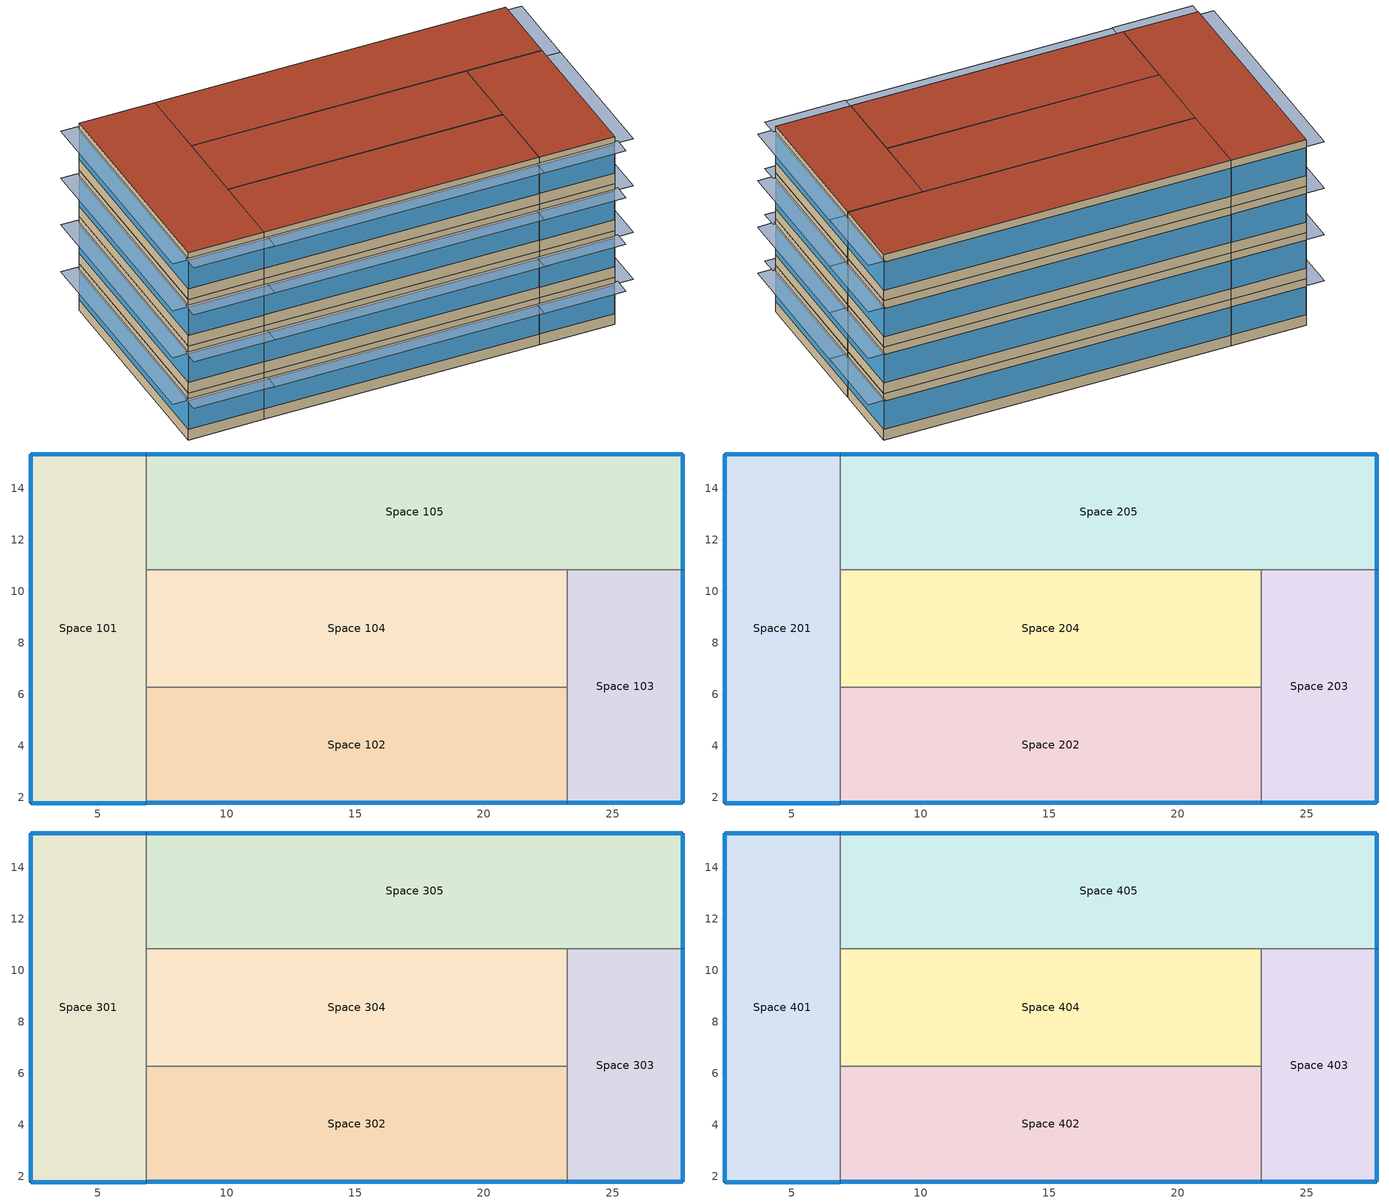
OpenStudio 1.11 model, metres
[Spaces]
Space 101
 floor ground: 6.88,15.34 6.88,1.78 2.38,1.78 2.38,15.34 z0
 wall outside: 6.88,15.34 2.38,15.34 2.38,1.78 6.88,1.78 z0:3.05
 wall to Space 105: 6.88,10.84 6.88,15.34 z0:3.05
 wall to Space 104: 6.88,6.28 6.88,10.84 z0:3.05
 wall to Space 102: 6.88,1.78 6.88,6.28 z0:3.05
 window: 6.86,15.34 2.41,15.34 / 2.41,1.78 6.86,1.78 z0.7:2.55; 2.38,15.31 2.38,1.8 z0.7:2.54
Space 102
 floor ground: 23.23,6.28 23.23,1.78 6.88,1.78 6.88,6.28 z0
 wall outside: 6.88,1.78 23.23,1.78 z0:3.05
 wall to Space 104: 23.23,6.28 6.88,6.28 z0:3.05
 wall to Space 103: 23.23,1.78 23.23,6.28 z0:3.05
 window: 6.91,1.78 23.21,1.78 z0.7:2.53
Space 103
 floor ground: 27.73,10.84 27.73,1.78 23.23,1.78 23.23,10.84 z0
 wall outside: 23.23,1.78 27.73,1.78 27.73,10.84 z0:3.05
 wall to Space 104: 23.23,10.84 23.23,6.28 z0:3.05
 wall to Space 105: 27.73,10.84 23.23,10.84 z0:3.05
 window: 27.73,1.8 27.73,10.81 z0.7:2.54; 23.26,1.78 27.71,1.78 z0.7:2.55
Space 104
 floor ground: 23.23,10.84 23.23,6.28 6.88,6.28 6.88,10.84 z0
 wall to Space 105: 23.23,10.84 6.88,10.84 z0:3.05
Space 105
 floor ground: 27.73,15.34 27.73,10.84 6.88,10.84 6.88,15.34 z0
 wall outside: 27.73,10.84 27.73,15.34 6.88,15.34 z0:3.05
 window: 27.73,10.86 27.73,15.31 z0.7:2.55; 27.71,15.34 6.91,15.34 z0.7:2.53
Space 201
 floor to Space 101: 6.88,15.34 6.88,1.78 2.38,1.78 2.38,15.34 z3.05
 wall outside: 6.88,15.34 2.38,15.34 2.38,1.78 6.88,1.78 z3.05:6.1
 wall to Space 205: 6.88,10.84 6.88,15.34 z3.05:6.1
 wall to Space 204: 6.88,6.28 6.88,10.84 z3.05:6.1
 wall to Space 202: 6.88,1.78 6.88,6.28 z3.05:6.1
 window: 2.41,1.78 6.86,1.78 / 6.86,15.34 2.41,15.34 z3.75:5.6; 2.38,15.31 2.38,1.8 z3.75:5.58
Space 202
 floor to Space 102: 23.23,6.28 23.23,1.78 6.88,1.78 6.88,6.28 z3.05
 wall outside: 6.88,1.78 23.23,1.78 z3.05:6.1
 wall to Space 204: 23.23,6.28 6.88,6.28 z3.05:6.1
 wall to Space 203: 23.23,1.78 23.23,6.28 z3.05:6.1
 window: 6.91,1.78 23.21,1.78 z3.75:5.58
Space 203
 floor to Space 103: 27.73,10.84 27.73,1.78 23.23,1.78 23.23,10.84 z3.05
 wall outside: 23.23,1.78 27.73,1.78 27.73,10.84 z3.05:6.1
 wall to Space 204: 23.23,10.84 23.23,6.28 z3.05:6.1
 wall to Space 205: 27.73,10.84 23.23,10.84 z3.05:6.1
 window: 27.73,1.8 27.73,10.81 z3.75:5.59; 23.26,1.78 27.71,1.78 z3.75:5.6
Space 204
 floor to Space 104: 23.23,10.84 23.23,6.28 6.88,6.28 6.88,10.84 z3.05
 wall to Space 205: 23.23,10.84 6.88,10.84 z3.05:6.1
Space 205
 floor to Space 105: 27.73,15.34 27.73,10.84 6.88,10.84 6.88,15.34 z3.05
 wall outside: 27.73,10.84 27.73,15.34 6.88,15.34 z3.05:6.1
 window: 27.71,15.34 6.91,15.34 z3.75:5.58; 27.73,10.86 27.73,15.31 z3.75:5.6
Space 301
 floor to Space 201: 6.88,15.34 6.88,1.78 2.38,1.78 2.38,15.34 z6.1
 wall outside: 6.88,15.34 2.38,15.34 2.38,1.78 6.88,1.78 z6.1:9.14
 wall to Space 305: 6.88,10.84 6.88,15.34 z6.1:9.14
 wall to Space 304: 6.88,6.28 6.88,10.84 z6.1:9.14
 wall to Space 302: 6.88,1.78 6.88,6.28 z6.1:9.14
 window: 6.86,15.34 2.41,15.34 / 2.41,1.78 6.86,1.78 z6.8:8.65; 2.38,15.31 2.38,1.8 z6.8:8.63
Space 302
 floor to Space 202: 23.23,6.28 23.23,1.78 6.88,1.78 6.88,6.28 z6.1
 wall outside: 6.88,1.78 23.23,1.78 z6.1:9.14
 wall to Space 304: 23.23,6.28 6.88,6.28 z6.1:9.14
 wall to Space 303: 23.23,1.78 23.23,6.28 z6.1:9.14
 window: 6.91,1.78 23.21,1.78 z6.8:8.63
Space 303
 floor to Space 203: 27.73,10.84 27.73,1.78 23.23,1.78 23.23,10.84 z6.1
 wall outside: 23.23,1.78 27.73,1.78 27.73,10.84 z6.1:9.14
 wall to Space 304: 23.23,10.84 23.23,6.28 z6.1:9.14
 wall to Space 305: 27.73,10.84 23.23,10.84 z6.1:9.14
 window: 23.26,1.78 27.71,1.78 z6.8:8.65; 27.73,1.8 27.73,10.81 z6.8:8.64
Space 304
 floor to Space 204: 23.23,10.84 23.23,6.28 6.88,6.28 6.88,10.84 z6.1
 wall to Space 305: 23.23,10.84 6.88,10.84 z6.1:9.14
Space 305
 floor to Space 205: 27.73,15.34 27.73,10.84 6.88,10.84 6.88,15.34 z6.1
 wall outside: 27.73,10.84 27.73,15.34 6.88,15.34 z6.1:9.14
 window: 27.73,10.86 27.73,15.31 z6.8:8.65; 27.71,15.34 6.91,15.34 z6.8:8.63
Space 401
 floor to Space 301: 6.88,15.34 6.88,1.78 2.38,1.78 2.38,15.34 z9.14
 wall outside: 6.88,15.34 2.38,15.34 2.38,1.78 6.88,1.78 z9.14:12.19
 wall to Space 405: 6.88,10.84 6.88,15.34 z9.14:12.19
 wall to Space 404: 6.88,6.28 6.88,10.84 z9.14:12.19
 wall to Space 402: 6.88,1.78 6.88,6.28 z9.14:12.19
 window: 2.41,1.78 6.86,1.78 / 6.86,15.34 2.41,15.34 z9.84:11.69; 2.38,15.31 2.38,1.8 z9.84:11.68
 roof outside: 6.88,1.78 6.88,15.34 2.38,15.34 2.38,1.78 z12.19
Space 402
 floor to Space 302: 23.23,6.28 23.23,1.78 6.88,1.78 6.88,6.28 z9.14
 wall outside: 6.88,1.78 23.23,1.78 z9.14:12.19
 wall to Space 404: 23.23,6.28 6.88,6.28 z9.14:12.19
 wall to Space 403: 23.23,1.78 23.23,6.28 z9.14:12.19
 window: 6.91,1.78 23.21,1.78 z9.84:11.68
 roof outside: 23.23,1.78 23.23,6.28 6.88,6.28 6.88,1.78 z12.19
Space 403
 floor to Space 303: 27.73,10.84 27.73,1.78 23.23,1.78 23.23,10.84 z9.14
 wall outside: 23.23,1.78 27.73,1.78 27.73,10.84 z9.14:12.19
 wall to Space 404: 23.23,10.84 23.23,6.28 z9.14:12.19
 wall to Space 405: 27.73,10.84 23.23,10.84 z9.14:12.19
 window: 27.73,1.8 27.73,10.81 z9.84:11.68; 23.26,1.78 27.71,1.78 z9.84:11.69
 roof outside: 27.73,1.78 27.73,10.84 23.23,10.84 23.23,1.78 z12.19
Space 404
 floor to Space 304: 23.23,10.84 23.23,6.28 6.88,6.28 6.88,10.84 z9.14
 wall to Space 405: 23.23,10.84 6.88,10.84 z9.14:12.19
 roof outside: 23.23,6.28 23.23,10.84 6.88,10.84 6.88,6.28 z12.19
Space 405
 floor to Space 305: 27.73,15.34 27.73,10.84 6.88,10.84 6.88,15.34 z9.14
 wall outside: 27.73,10.84 27.73,15.34 6.88,15.34 z9.14:12.19
 window: 27.71,15.34 6.91,15.34 z9.84:11.68; 27.73,10.86 27.73,15.31 z9.84:11.69
 roof outside: 27.73,10.84 27.73,15.34 6.88,15.34 6.88,10.84 z12.19
shading: 23.39,0.77 23.39,1.78 6.73,1.78 6.73,0.77 z8.81; 27.89,0.76 27.89,1.78 23.07,1.78 23.07,0.76 z11.88; 23.39,0.77 23.39,1.78 6.73,1.78 6.73,0.77 z11.86; 27.89,0.76 27.89,1.78 23.07,1.78 23.07,0.76 z2.73; 2.38,1.62 2.38,15.5 1.37,15.5 1.37,1.62 z8.82; 28.75,1.62 28.75,11 27.73,11 27.73,1.62 z11.87; 7.04,0.76 7.04,1.78 2.22,1.78 2.22,0.76 z5.78; 28.75,1.62 28.75,11 27.73,11 27.73,1.62 z2.72; 2.38,1.62 2.38,15.5 1.37,15.5 1.37,1.62 z11.86; 28.75,10.68 28.75,15.5 27.73,15.5 27.73,10.68 z11.88; 27.89,0.76 27.89,1.78 23.07,1.78 23.07,0.76 z8.83; 28.75,1.62 28.75,11 27.73,11 27.73,1.62 z5.77; 28.75,10.68 28.75,15.5 27.73,15.5 27.73,10.68 z8.83; 28.75,1.62 28.75,11 27.73,11 27.73,1.62 z8.82; 7.04,0.76 7.04,1.78 2.22,1.78 2.22,0.76 z2.73; 23.39,0.77 23.39,1.78 6.73,1.78 6.73,0.77 z5.77; 7.04,0.76 7.04,1.78 2.22,1.78 2.22,0.76 z8.83; 2.38,1.62 2.38,15.5 1.37,15.5 1.37,1.62 z5.77; 23.39,0.77 23.39,1.78 6.73,1.78 6.73,0.77 z2.72; 27.89,0.76 27.89,1.78 23.07,1.78 23.07,0.76 z5.78; 28.75,10.68 28.75,15.5 27.73,15.5 27.73,10.68 z2.73; 28.75,10.68 28.75,15.5 27.73,15.5 27.73,10.68 z5.78; 2.38,1.62 2.38,15.5 1.37,15.5 1.37,1.62 z2.72; 7.04,0.76 7.04,1.78 2.22,1.78 2.22,0.76 z11.88
[Building]
Building 1: Space Type=189.1-2009 - Office - OpenOffice - CZ4-8; Default Construction Set=189.1-2009 - CZ5 - Office
[Site]
Site 1
[ClimateZones]
Climate Zone Institution Name 1=ASHRAE; Climate Zone Document Name 1=ANSI/ASHRAE Standard 169; Climate Zone Document Year 1=2006; Climate Zone Institution Name 2=CEC; Climate Zone Document Name 2=California Climate Zone Descriptions; Climate Zone Document Year 2=1995
[DefaultConstructionSet]
189.1-2009 - CZ5 - Office: Default Exterior Surface Constructions=Default Surface Constructions 13; Default Interior Surface Constructions=Default Surface Constructions 14; Default Ground Contact Surface Constructions=Default Surface Constructions 15; Default Exterior SubSurface Constructions=Default Sub Surface Constructions 9; Default Interior SubSurface Constructions=Default Sub Surface Constructions 10; Interior Partition Construction=Interior Partition
[DefaultSurfaceConstructions]
Name | Floor Construction | Wall Construction | Roof Ceiling Construction
Default Surface Constructions 13 | ExtSlabCarpet 4in ClimateZone 1-8 | ASHRAE 189.1-2009 ExtWall Mass ClimateZone 5 | ASHRAE 189.1-2009 ExtRoof IEAD ClimateZone 2-5
Default Surface Constructions 14 | Interior Floor | Interior Wall | Interior Ceiling
Default Surface Constructions 15 | ExtSlabCarpet 4in ClimateZone 1-8 | ExtSlabCarpet 4in ClimateZone 1-8 | ExtSlabCarpet 4in ClimateZone 1-8
[Construction]
ExtSlabCarpet 4in ClimateZone 1-8: MAT-CC05 4 HW CONCRETE, CP02 CARPET PAD
Interior Floor: F16 Acoustic tile, F05 Ceiling air space resistance, M11 100mm lightweight concrete
Interior Wall: G01a 19mm gypsum board, F04 Wall air space resistance, G01a 19mm gypsum board
Interior Ceiling: M11 100mm lightweight concrete, F05 Ceiling air space resistance, F16 Acoustic tile
Exterior Door: F08 Metal surface, I01 25mm insulation board
Interior Window: Clear 3mm
Interior Door; Interior Partition: G05 25mm wood
ASHRAE 189.1-2009 ExtRoof IEAD ClimateZone 2-5: Roof Membrane, Roof Insulation [21], Metal Decking
ASHRAE 189.1-2009 ExtWindow ClimateZone 4-5: Theoretical Glass [207]
ASHRAE 189.1-2009 ExtWall Mass ClimateZone 5: 1IN Stucco, 8IN Concrete HW, Wall Insulation [40], 1/2IN Gypsum
[Material] Thermal Absorptance=0.9
Name | Roughness | Thickness {m} | Conductivity {W/m-K} | Density {kg/m3} | Specific Heat {J/kg-K} | Solar Absorptance | Visible Absorptance
MAT-CC05 4 HW CONCRETE | Rough | 0.1016 | 1.311 | 2240 | 836.8 | 0.85 | 0.85
1IN Stucco | Smooth | 0.0253 | 0.6918 | 1858 | 837 | 0.92 | 0.92
8IN Concrete HW | MediumRough | 0.2033 | 1.7296 | 2243 | 837 | 0.65 | 0.65
1/2IN Gypsum | Smooth | 0.0127 | 0.16 | 784.9 | 830 | 0.4 | 0.4
Roof Membrane | VeryRough | 0.0095 | 0.16 | 1121.29 | 1460 | 0.7 | 0.7
Metal Decking | MediumSmooth | 0.0015 | 45.006 | 7680 | 418.4 | 0.6 | 0.6
F16 Acoustic tile | MediumSmooth | 0.0191 | 0.06 | 368 | 590 | 0.3 | 0.3
M11 100mm lightweight concrete | MediumRough | 0.1016 | 0.53 | 1280 | 840 | 0.5 | 0.5
G01a 19mm gypsum board | MediumSmooth | 0.019 | 0.16 | 800 | 1090 | 0.4 | 0.4
F08 Metal surface | Smooth | 0.0008 | 45.28 | 7824 | 500 | 0.7 | 0.7
I01 25mm insulation board | MediumRough | 0.0254 | 0.03 | 43 | 1210 | 0.6 | 0.6
G05 25mm wood | MediumSmooth | 0.0254 | 0.15 | 608 | 1630 | 0.5 | 0.5
Roof Insulation [21] | MediumRough | 0.2105 | 0.049 | 265 | 836.8 | 0.7 | 0.7
Wall Insulation [40] | MediumRough | 0.0794 | 0.0432 | 91 | 837 | 0.5 | 0.5
[Material:NoMass]
CP02 CARPET PAD: Roughness=Smooth; Thermal Resistance {m2-K/W}=0.1; Thermal Absorptance=0.9; Solar Absorptance=0.8; Visible Absorptance=0.8
[Material:AirGap]
Name | Thermal Resistance {m2-K/W}
F05 Ceiling air space resistance | 0.18
F04 Wall air space resistance | 0.15
[DefaultSubSurfaceConstructions]
Name | Fixed Window Construction | Operable Window Construction | Door Construction | Tubular Daylight Dome Construction | Tubular Daylight Diffuser Construction
Default Sub Surface Constructions 9 | ASHRAE 189.1-2009 ExtWindow ClimateZone 4-5 | ASHRAE 189.1-2009 ExtWindow ClimateZone 4-5 | Exterior Door | Interior Window | Interior Window
Default Sub Surface Constructions 10 | Interior Window | Interior Window | Interior Door
[WindowMaterial:Glazing] Optical Data Type=SpectralAverage; Thickness {m}=0.003; Back Side Solar Reflectance at Normal Incidence=0; Back Side Visible Reflectance at Normal Incidence=0; Infrared Transmittance at Normal Incidence=0; Dirt Correction Factor for Solar and Visible Transmittance=1; Solar Diffusing=No
Name | Solar Transmittance at Normal Incidence | Front Side Solar Reflectance at Normal Incidence | Visible Transmittance at Normal Incidence | Front Side Visible Reflectance at Normal Incidence | Front Side Infrared Hemispherical Emissivity | Back Side Infrared Hemispherical Emissivity | Conductivity {W/m-K}
Clear 3mm | 0.837 | 0.075 | 0.898 | 0.081 | 0.84 | 0.84 | 0.9
Theoretical Glass [207] | 0.3311 | 0.6189 | 0.44 | 0.51 | 0.9 | 0.9 | 0.0133
[SpaceType]
189.1-2009 - Office - OpenOffice - CZ4-8: Default Schedule Set=189.1-2009 - Office - OpenOffice - CZ4-8 Schedule Set; Design Specification Outdoor Air Object=189.1-2009 - Office - OpenOffice - CZ4-8 Ventilation; Standards Building Type=Office; Standards Space Type=OpenOffice
[DefaultScheduleSet]
189.1-2009 - Office - OpenOffice - CZ4-8 Schedule Set: Number of People Schedule=Office Work Occ; People Activity Level Schedule=Office Activity; Lighting Schedule=Office Bldg Light; Electric Equipment Schedule=Office Bldg Equip; Infiltration Schedule=Office Infil Quarter On
[Lights:Definition]
189.1-2009 - Office - OpenOffice - CZ4-8 Lights Definition: Design Level Calculation Method=Watts/Area; Watts per Space Floor Area {W/m2}=10.6563
[Lights]
189.1-2009 - Office - OpenOffice - CZ4-8 Lights: Lights Definition=189.1-2009 - Office - OpenOffice - CZ4-8 Lights Definition; Space or SpaceType=189.1-2009 - Office - OpenOffice - CZ4-8
[DesignSpecification:OutdoorAir]
189.1-2009 - Office - OpenOffice - CZ4-8 Ventilation: Outdoor Air Method=Sum; Outdoor Air Flow per Person {m3/s-person}=0.00943895
[People:Definition]
189.1-2009 - Office - OpenOffice - CZ4-8 People Definition: Number of People Calculation Method=People/Area; People per Space Floor Area {person/m2}=0.0565105; Fraction Radiant=0.3
[People]
189.1-2009 - Office - OpenOffice - CZ4-8 People: People Definition=189.1-2009 - Office - OpenOffice - CZ4-8 People Definition; Space or SpaceType=189.1-2009 - Office - OpenOffice - CZ4-8
[SpaceInfiltration:DesignFlowRate]
189.1-2009 - Office - OpenOffice - CZ4-8 Infiltration: Space or SpaceType=189.1-2009 - Office - OpenOffice - CZ4-8; Design Flow Rate Calculation Method=Flow/ExteriorArea; Flow per Exterior Surface Area {m3/s-m2}=0.000226568
[ElectricEquipment:Definition]
189.1-2009 - Office - OpenOffice - CZ4-8 Electric Equipment Definition: Design Level Calculation Method=Watts/Area; Watts per Space Floor Area {W/m2}=7.64238
[ElectricEquipment]
189.1-2009 - Office - OpenOffice - CZ4-8 Electric Equipment: Electric Equipment Definition=189.1-2009 - Office - OpenOffice - CZ4-8 Electric Equipment Definition; Space or SpaceType=189.1-2009 - Office - OpenOffice - CZ4-8
[BuildingStory] Nominal Floor to Floor Height {m}=3.048
Name | Nominal Z Coordinate {m}
Building Story 1 | 0
Building Story 2 | 3.048
Building Story 3 | 6.096
Building Story 4 | 9.144
[Space]
Name | Building Story
Space 101; Space 102; Space 103; Space 104; Space 105 | Building Story 1
Space 201; Space 202; Space 203; Space 204; Space 205 | Building Story 2
Space 301; Space 302; Space 303; Space 304; Space 305 | Building Story 3
Space 401; Space 402; Space 403; Space 404; Space 405 | Building Story 4
[Schedule:Ruleset]
Name | Default Day Schedule | Summer Design Day Schedule | Winter Design Day Schedule
Office Bldg Light | Office Bldg Light Default Schedule | Office Bldg Light Summer Design Day | Office Bldg Light Winter Design Day
Office Activity | Office Activity Default Schedule | Office Activity Summer Design Day | Office Activity Winter Design Day
Office Infil Quarter On | Office Infil Quarter On Default Schedule | Office Infil Quarter On Summer Design Day | Office Infil Quarter On Winter Design Day
Office Bldg Equip | Office Bldg Equip Default Schedule | Office Bldg Equip Summer Design Day | Office Bldg Equip Winter Design Day
Office Work Occ | Office Bldg Occ Default Schedule | Office Bldg Occ Summer Design Day | Office Bldg Occ Winter Design Day
[Schedule:Day]
Office Bldg Light Default Schedule: 5, 0, 0.05, 7, 0, 0.1, 8, 0, 0.3, 17, 0, 0.9, 18, 0, 0.7, 20, 0, 0.5, 22, 0, 0.3, 23, 0, 0.1, 24, 0, 0.05
Office Bldg Light Summer Design Day; Office Infil Quarter On Rule 1 Day Schedule; Office Bldg Equip Summer Design Day: 24, 0, 1
Office Bldg Light Winter Design Day; Office Bldg Equip Winter Design Day; Office Bldg Occ Winter Design Day; Office Bldg Occ Rule 1 Day Schedule: 24, 0, 0
Office Bldg Light Rule 1 Day Schedule: 24, 0, 0.05
Office Bldg Light Rule 2 Day Schedule: 6, 0, 0.05, 8, 0, 0.1, 14, 0, 0.5, 17, 0, 0.15, 24, 0, 0.05
Office Activity Default Schedule; Office Activity Summer Design Day; Office Activity Winter Design Day: 24, 0, 132
Office Infil Quarter On Default Schedule; Office Infil Quarter On Summer Design Day: 6, 0, 1, 22, 0, 0.25, 24, 0, 1
Office Infil Quarter On Winter Design Day; Office Infil Quarter On Rule 2 Day Schedule: 6, 0, 1, 18, 0, 0.25, 24, 0, 1
Office Bldg Equip Default Schedule: 8, 0, 0.4, 12, 0, 0.9, 13, 0, 0.8, 17, 0, 0.9, 18, 0, 0.8, 20, 0, 0.6, 22, 0, 0.5, 24, 0, 0.4
Office Bldg Equip Rule 1 Day Schedule: 24, 0, 0.3
Office Bldg Equip Rule 2 Day Schedule: 6, 0, 0.3, 8, 0, 0.4, 14, 0, 0.5, 17, 0, 0.35, 24, 0, 0.3
Office Bldg Occ Default Schedule: 6, 0, 0, 7, 0, 0.1, 8, 0, 0.2, 12, 0, 0.85, 13, 0, 0.5, 17, 0, 0.85, 18, 0, 0.7, 20, 0, 0.4, 22, 0, 0.1, 24, 0, 0.05
Office Bldg Occ Summer Design Day: 6, 0, 0, 22, 0, 1, 24, 0, 0.05
Office Bldg Occ Rule 2 Day Schedule: 6, 0, 0, 8, 0, 0.1, 14, 0, 0.4, 17, 0, 0.1, 24, 0, 0
[Schedule:Rule] Apply Monday=No; Apply Tuesday=No; Apply Wednesday=No; Apply Thursday=No; Apply Friday=No; Date Specification Type=DateRange; Start Month=1; Start Day=1; End Month=12; End Day=31
Name | Schedule Ruleset | Rule Order | Day Schedule | Apply Sunday | Apply Saturday
Office Bldg Light Rule 1 | Office Bldg Light | 0 | Office Bldg Light Rule 1 Day Schedule | Yes | No
Office Bldg Light Rule 2 | Office Bldg Light | 1 | Office Bldg Light Rule 2 Day Schedule | No | Yes
Office Infil Quarter On Rule 1 | Office Infil Quarter On | 0 | Office Infil Quarter On Rule 1 Day Schedule | Yes | No
Office Infil Quarter On Rule 2 | Office Infil Quarter On | 1 | Office Infil Quarter On Rule 2 Day Schedule | No | Yes
Office Bldg Equip Rule 1 | Office Bldg Equip | 0 | Office Bldg Equip Rule 1 Day Schedule | Yes | No
Office Bldg Equip Rule 2 | Office Bldg Equip | 1 | Office Bldg Equip Rule 2 Day Schedule | No | Yes
Office Work Occ Rule 1 | Office Work Occ | 0 | Office Bldg Occ Rule 1 Day Schedule | Yes | No
Office Work Occ Rule 2 | Office Work Occ | 1 | Office Bldg Occ Rule 2 Day Schedule | No | Yes
